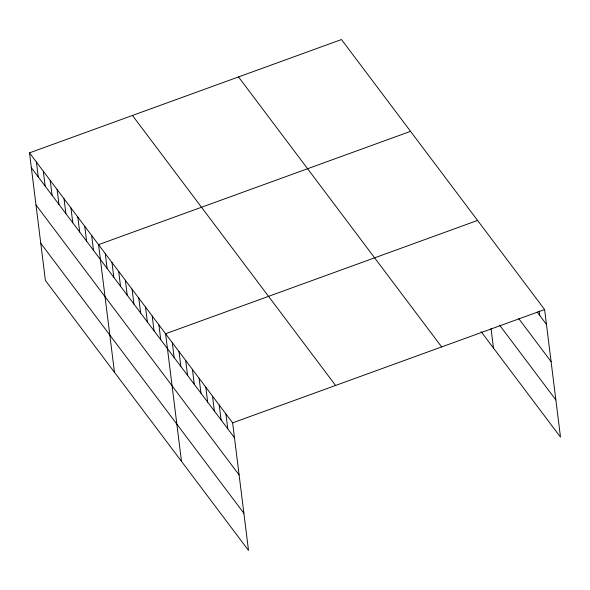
<?xml version="1.0" encoding="UTF-8"?>
<svg xmlns="http://www.w3.org/2000/svg" width="590" height="590" viewBox="0 0 590 590"><rect width="100%" height="100%" fill="white"/><g stroke="black" fill="none" stroke-linecap="round" stroke-linejoin="round"><path stroke-width="0.89" d="M29.5 152.854L232.622 422.846L248.515 550.455L45.393 280.464L29.5 152.854L341.485 39.545L544.607 309.536L560.5 437.146L481.093 331.602M410.544 131.341L98.559 244.651L114.453 372.261M477.575 220.439L165.591 333.748L181.484 461.358M232.622 422.846L544.607 309.536M537.18 312.081L546.458 324.419M518.61 318.445L551.09 361.618M499.664 325.245L555.869 399.946M238.53 76.936L441.652 346.927M132.455 115.463L335.577 385.454M31.351 167.737L234.473 437.728M35.99 204.936L239.112 474.928M40.762 243.264L243.884 513.256M539.208 311.129L539.754 315.51M491.042 328.564L493.469 348.048M225.918 413.937L227.769 428.819M219.215 405.028L221.066 419.91M212.511 396.119L214.369 410.994M205.807 387.202L207.665 402.085M199.103 378.293L200.961 393.176M192.406 369.384L194.257 384.267M185.703 360.475L187.554 375.358M178.999 351.566L180.85 366.449M172.295 342.657L174.146 357.54M158.887 324.839L160.746 339.722M152.183 315.93L154.042 330.813M145.479 307.014L147.338 321.897M138.783 298.105L140.634 312.988M132.079 289.196L133.93 304.079M125.375 280.287L127.226 295.17M118.671 271.378L120.522 286.261M111.967 262.469L113.818 277.352M105.263 253.56L107.115 268.443M91.657 235.469L93.508 250.352M84.746 226.287L86.605 241.17M77.843 217.113L79.694 231.995M70.94 207.931L72.791 222.814M64.03 198.749L65.881 213.632M57.127 189.567L58.978 204.45M50.216 180.393L52.075 195.275M43.313 171.211L45.165 186.093M36.403 162.029L38.262 176.912"/></g></svg>
